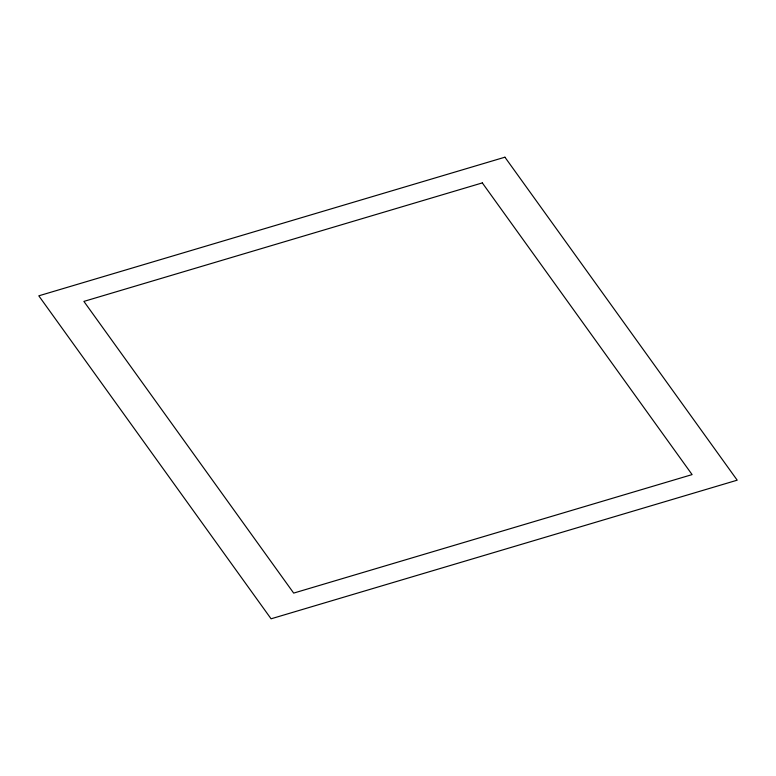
<?xml version="1.0" encoding="UTF-8"?>
<svg xmlns="http://www.w3.org/2000/svg" width="776" height="776" viewBox="0 0 776 776"><rect width="100%" height="100%" fill="white"/><g stroke="black" fill="none" stroke-linecap="round" stroke-linejoin="round"><path stroke-width="1.16" d="M504.924 157.198L38.8 295.821L271.076 618.802L737.2 480.179L504.924 157.198M482.323 182.903L83.895 301.398L293.677 593.097L692.105 474.602L482.323 182.903"/></g></svg>
